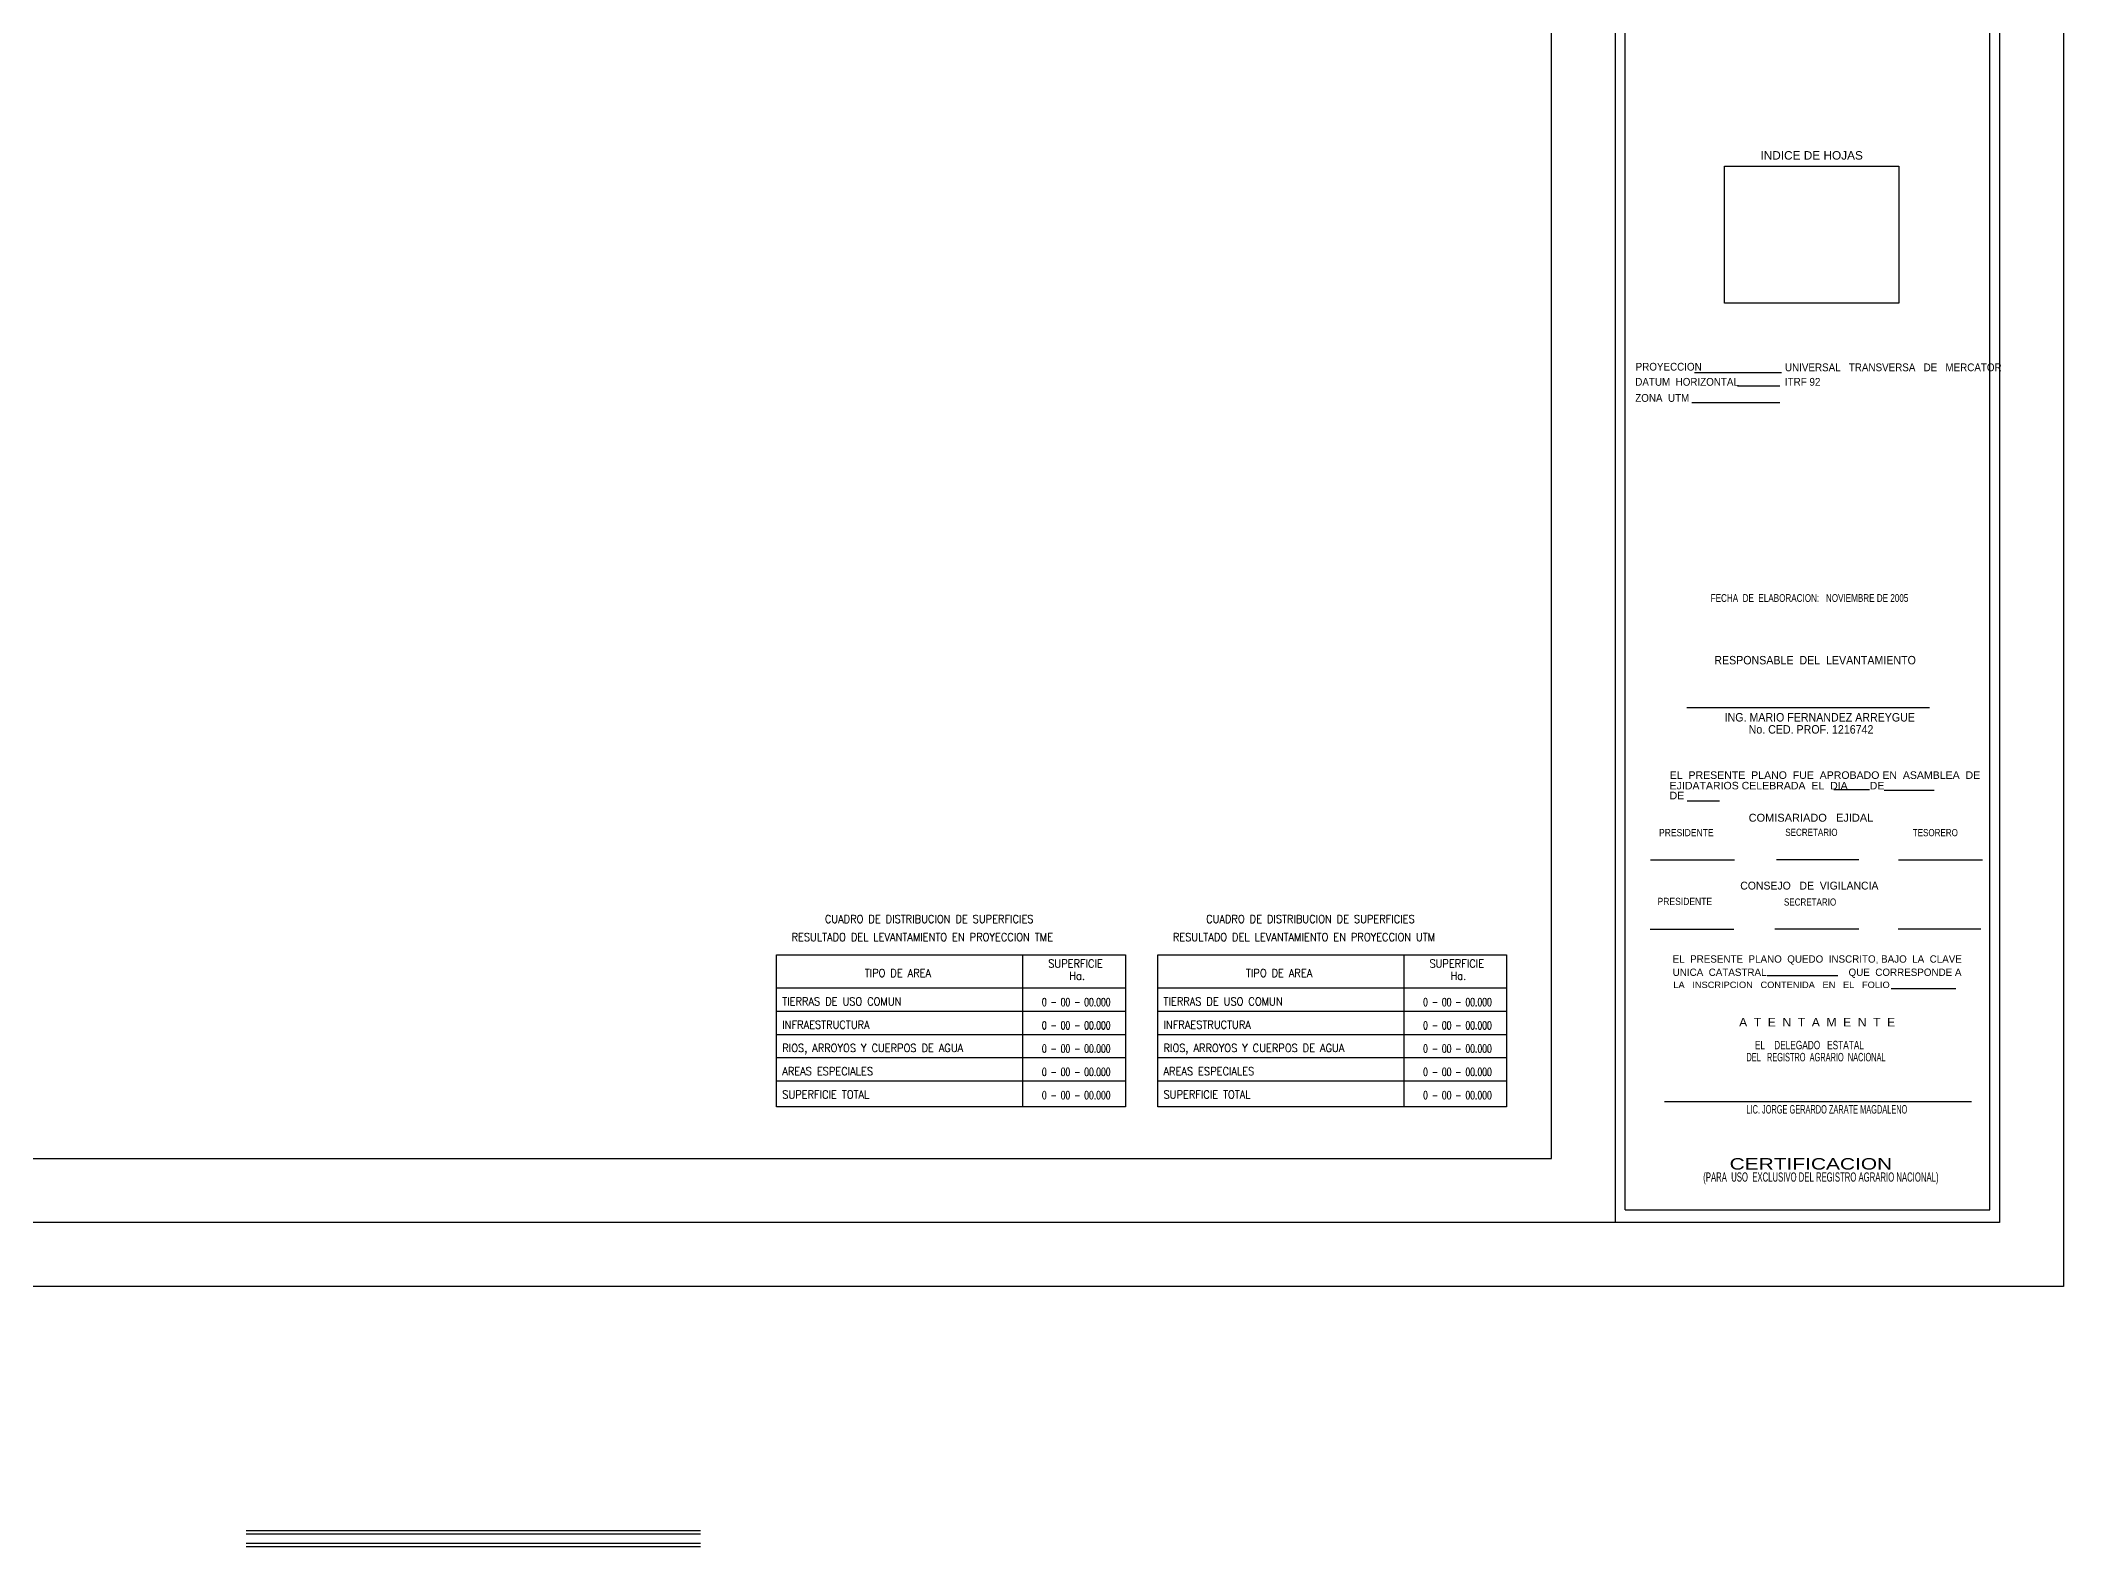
# Model space of a CAD drawing. Header units: millimetres. Extents: x -126 to 0, y -8 to 86.
# Drawn here: x -63.2 to 0, y -8.1 to 38.9 of the extents above; entities that cross this region are included whole.
import ezdxf
from ezdxf.enums import TextEntityAlignment as Align

# ---------------------------------------------------------------- set-up
doc = ezdxf.new("R2010")
doc.units = ezdxf.units.MM
doc.layers.add('pp', color=1, linetype='Continuous')
doc.styles.add('ROMAND', font='romand.shx', dxfattribs={"height": 0.25})
doc.styles.add('TIMES', font='swissl.ttf')
doc.styles.add('verdana', font='MICROSS.TTF')

msp = doc.modelspace()

# ---------------------------------------------------------------- linework, layer by layer
at = {"layer": 'pp', "color": 1, "lineweight": 25}
for p, q in [((-14, 2), (-14, 84)), ((-13.7, 2.394), (-13.7, 83.7)), ((-2.3, 2.394), (-2.3, 83.7)), ((-11.535, 28.562), (-8.815, 28.562)), ((-10.187, 28.143), (-8.867, 28.143)), ((-11.616, 27.625), (-8.867, 27.625)), ((-4.184, 18.08), (-11.767, 18.08)), ((-11.76, 15.173), (-10.752, 15.173)), ((-7.177, 15.532), (-6.067, 15.532)), ((-5.608, 15.509), (-4.039, 15.509)), ((-10.283, 13.325), (-12.9, 13.325)), ((-6.392, 13.336), (-8.969, 13.336)), ((-2.533, 13.325), (-5.16, 13.325)), ((-12.91, 11.167), (-10.303, 11.167)), ((-9.02, 11.178), (-6.392, 11.178)), ((-5.17, 11.178), (-2.583, 11.178)), ((-9.262, 9.721), (-7.048, 9.721)), ((-5.39, 9.315), (-3.361, 9.315)), ((-12.472, 5.785), (-2.875, 5.785)), ((-13.7, 2.394), (-2.3, 2.394))]:
    msp.add_line(p, q, dxfattribs=at)
at = {"layer": 'pp', "color": 1}
for p, q in [((-40.212, 10.362), (-29.312, 10.362)), ((-40.212, 5.612), (-40.212, 10.362)), ((-32.511, 5.612), (-32.511, 10.362)), ((-29.312, 10.362), (-29.312, 5.612)), ((-28.302, 10.362), (-17.402, 10.362)), ((-28.302, 5.612), (-28.302, 10.362)), ((-20.6, 5.612), (-20.6, 10.362)), ((-17.402, 10.362), (-17.402, 5.612)), ((-40.212, 9.335), (-29.312, 9.335)), ((-28.302, 9.335), (-17.402, 9.335)), ((-40.212, 8.608), (-29.312, 8.608)), ((-28.302, 8.608), (-17.402, 8.608)), ((-40.212, 7.88), (-29.312, 7.88)), ((-28.302, 7.88), (-17.402, 7.88)), ((-40.212, 7.153), (-29.312, 7.153)), ((-28.302, 7.153), (-17.402, 7.153)), ((-40.212, 6.426), (-29.312, 6.426)), ((-28.302, 6.426), (-17.402, 6.426)), ((-29.312, 5.612), (-40.212, 5.612)), ((-17.402, 5.612), (-28.302, 5.612))]:
    msp.add_line(p, q, dxfattribs=at)
at = {"layer": 'pp', "color": 1, "lineweight": 25}
for points in [[(0, 86), (0, 0), (-106, 0), (-106, 86)], [(-2, 2), (-102, 2), (-102, 84), (-2, 84)], [(-100.001, 82.001), (-100.001, 3.999), (-15.999, 3.999), (-15.999, 82.001)], [(-10.597, 35.006), (-5.141, 35.006), (-5.141, 30.727), (-10.597, 30.727)]]:
    msp.add_lwpolyline(points, close=True, dxfattribs=at)
at = {"layer": 'pp', "color": 4}
for points in [[(-56.782, -7.624), (-42.582, -7.624)], [(-56.782, -8.124), (-42.582, -8.124)]]:
    msp.add_lwpolyline(points, dxfattribs=at)
at = {"layer": 'pp', "color": 2}
for points in [[(-56.782, -7.724), (-42.582, -7.724)], [(-56.782, -8.024), (-42.582, -8.024)]]:
    msp.add_lwpolyline(points, dxfattribs=at)

# ---------------------------------------------------------------- texts
at = {"layer": 'pp', "color": 1, "lineweight": 25, "style": 'TIMES'}
msp.add_text('INDICE DE HOJAS', height=0.26429, dxfattribs=at).set_placement((-9.47, 35.215))
at = {"layer": 'pp', "color": 1}
for s, height, style, width, p in [('PROYECCION', 0.2441, 'TIMES', 0.9, (-13.368, 28.62)), ('UNIVERSAL   TRANSVERSA   DE   MERCATOR', 0.2441, 'TIMES', 0.9, (-8.704, 28.601)), ('ZONA  UTM', 0.2441, 'TIMES', 0.9, (-13.381, 27.646)), ('DATUM  HORIZONTAL', 0.2441, 'TIMES', 0.9, (-13.381, 28.148)), ('ITRF 92', 0.2441, 'TIMES', 0.9, (-8.705, 28.148)), ('FECHA  DE  ELABORACION:   NOVIEMBRE DE 2005', 0.24166, 'TIMES', 0.75, (-11.025, 21.395)), ('RESPONSABLE  DEL  LEVANTAMIENTO', 0.26432, 'TIMES', 0.9, (-10.911, 19.441)), ('PRESIDENTE', 0.2249, 'verdana', 0.85, (-12.639, 14.071)), ('SECRETARIO', 0.2249, 'verdana', 0.8, (-8.694, 14.081)), ('TESORERO', 0.2249, 'verdana', 0.8, (-4.711, 14.071)), ('CONSEJO   DE  VIGILANCIA', 0.24598, 'verdana', 0.95, (-10.1, 12.405)), ('PRESIDENTE', 0.2249, 'verdana', 0.85, (-12.685, 11.923)), ('SECRETARIO', 0.2249, 'verdana', 0.8, (-8.736, 11.903)), ('CUADRO DE DISTRIBUCION DE SUPERFICIES', 0.25, 'ROMAND', 0.9, (-38.7, 11.36)), ('CUADRO DE DISTRIBUCION DE SUPERFICIES', 0.25, 'ROMAND', 0.9, (-26.789, 11.36)), ('RESULTADO DEL LEVANTAMIENTO EN PROYECCION TME', 0.25, 'ROMAND', 0.9, (-39.741, 10.795)), ('RESULTADO DEL LEVANTAMIENTO EN PROYECCION UTM', 0.25, 'ROMAND', 0.9, (-27.83, 10.795)), ('SUPERFICIE', 0.25, 'ROMAND', 0.9, (-31.721, 9.968)), ('SUPERFICIE', 0.25, 'ROMAND', 0.9, (-19.811, 9.968)), ('EL  PRESENTE  PLANO  QUEDO  INSCRITO, BAJO  LA  CLAVE', 0.22877, 'verdana', 0.96, (-12.212, 10.121)), ('TIPO DE AREA', 0.25, 'ROMAND', 0.9, (-37.455, 9.672)), ('Ha.', 0.25, 'ROMAND', 0.9, (-31.065, 9.586)), ('TIPO DE AREA', 0.25, 'ROMAND', 0.9, (-25.544, 9.672)), ('Ha.', 0.25, 'ROMAND', 0.9, (-19.154, 9.586)), ('UNICA  CATASTRAL', 0.22877, 'verdana', 0.96, (-12.212, 9.707)), ('LA   INSCRIPCION   CONTENIDA   EN   EL   FOLIO', 0.20132, 'verdana', 1.025, (-12.19, 9.327)), ('QUE  CORRESPONDE A', 0.22877, 'verdana', 0.96, (-6.717, 9.707)), ('TIERRAS DE USO COMUN', 0.25, 'ROMAND', 0.9, (-40.031, 8.784)), ('0 - 00 - 00.000', 0.25, 'ROMAND', 0.7, (-31.919, 8.764)), ('TIERRAS DE USO COMUN', 0.25, 'ROMAND', 0.9, (-28.12, 8.784)), ('0 - 00 - 00.000', 0.25, 'ROMAND', 0.7, (-20.008, 8.764)), ('INFRAESTRUCTURA', 0.25, 'ROMAND', 0.9, (-40.031, 8.057)), ('0 - 00 - 00.000', 0.25, 'ROMAND', 0.7, (-31.919, 8.037)), ('INFRAESTRUCTURA', 0.25, 'ROMAND', 0.9, (-28.12, 8.057)), ('0 - 00 - 00.000', 0.25, 'ROMAND', 0.7, (-20.008, 8.037)), ('EL    DELEGADO   ESTATAL', 0.26469, 'TIMES', 0.7, (-9.644, 7.413)), ('RIOS, ARROYOS Y CUERPOS DE AGUA  ', 0.25, 'ROMAND', 0.9, (-40.031, 7.33)), ('0 - 00 - 00.000', 0.25, 'ROMAND', 0.7, (-31.919, 7.31)), ('RIOS, ARROYOS Y CUERPOS DE AGUA  ', 0.25, 'ROMAND', 0.9, (-28.12, 7.33)), ('0 - 00 - 00.000', 0.25, 'ROMAND', 0.7, (-20.008, 7.31)), ('DEL   REGISTRO  AGRARIO  NACIONAL', 0.26469, 'TIMES', 0.6, (-9.908, 7.036)), ('AREAS ESPECIALES', 0.25, 'ROMAND', 0.9, (-40.031, 6.603)), ('0 - 00 - 00.000', 0.25, 'ROMAND', 0.7, (-31.919, 6.583)), ('AREAS ESPECIALES', 0.25, 'ROMAND', 0.9, (-28.12, 6.603)), ('0 - 00 - 00.000', 0.25, 'ROMAND', 0.7, (-20.008, 6.583)), ('SUPERFICIE TOTAL', 0.25, 'ROMAND', 0.9, (-40.031, 5.876)), ('0 - 00 - 00.000', 0.25, 'ROMAND', 0.7, (-31.919, 5.855)), ('SUPERFICIE TOTAL', 0.25, 'ROMAND', 0.9, (-28.12, 5.876)), ('0 - 00 - 00.000', 0.25, 'ROMAND', 0.7, (-20.008, 5.855)), ('LIC. JORGE GERARDO ZARATE MAGDALENO', 0.26469, 'TIMES', 0.6, (-9.908, 5.406)), ('CERTIFICACION', 0.35955, 'verdana', 1.3, (-10.432, 3.654)), ('(PARA  USO  EXCLUSIVO DEL REGISTRO AGRARIO NACIONAL)', 0.28858, 'TIMES', 0.6, (-11.257, 3.278))]:
    msp.add_text(s, height=height, dxfattribs=dict(at, style=style, width=width)).set_placement(p)
at = {"layer": 'pp', "color": 1, "style": 'TIMES', "width": 0.9}
for s, p in [('ING. MARIO FERNANDEZ ARREYGUE', (-7.616, 17.656)), ('No. CED. PROF. 1216742', (-7.889, 17.278))]:
    msp.add_text(s, height=0.26432, dxfattribs=at).set_placement(p, align=Align.CENTER)
at = {"layer": 'pp', "color": 1}
for s, height, style, p in [('EL  PRESENTE  PLANO  FUE  APROBADO EN  ASAMBLEA  DE', 0.23574, 'TIMES', (-12.303, 15.863)), ('EJIDATARIOS CELEBRADA  EL  DIA', 0.23574, 'TIMES', (-12.307, 15.535)), ('DE', 0.2357, 'TIMES', (-12.307, 15.226)), ('DE', 0.2357, 'TIMES', (-6.055, 15.535)), ('COMISARIADO   EJIDAL', 0.24598, 'verdana', (-9.839, 14.527)), ('A  T  E  N  T  A  M  E  N  T  E', 0.26841, 'verdana', (-10.135, 8.127))]:
    msp.add_text(s, height=height, dxfattribs=dict(at, style=style)).set_placement(p)

doc.saveas('drawing.dxf')
